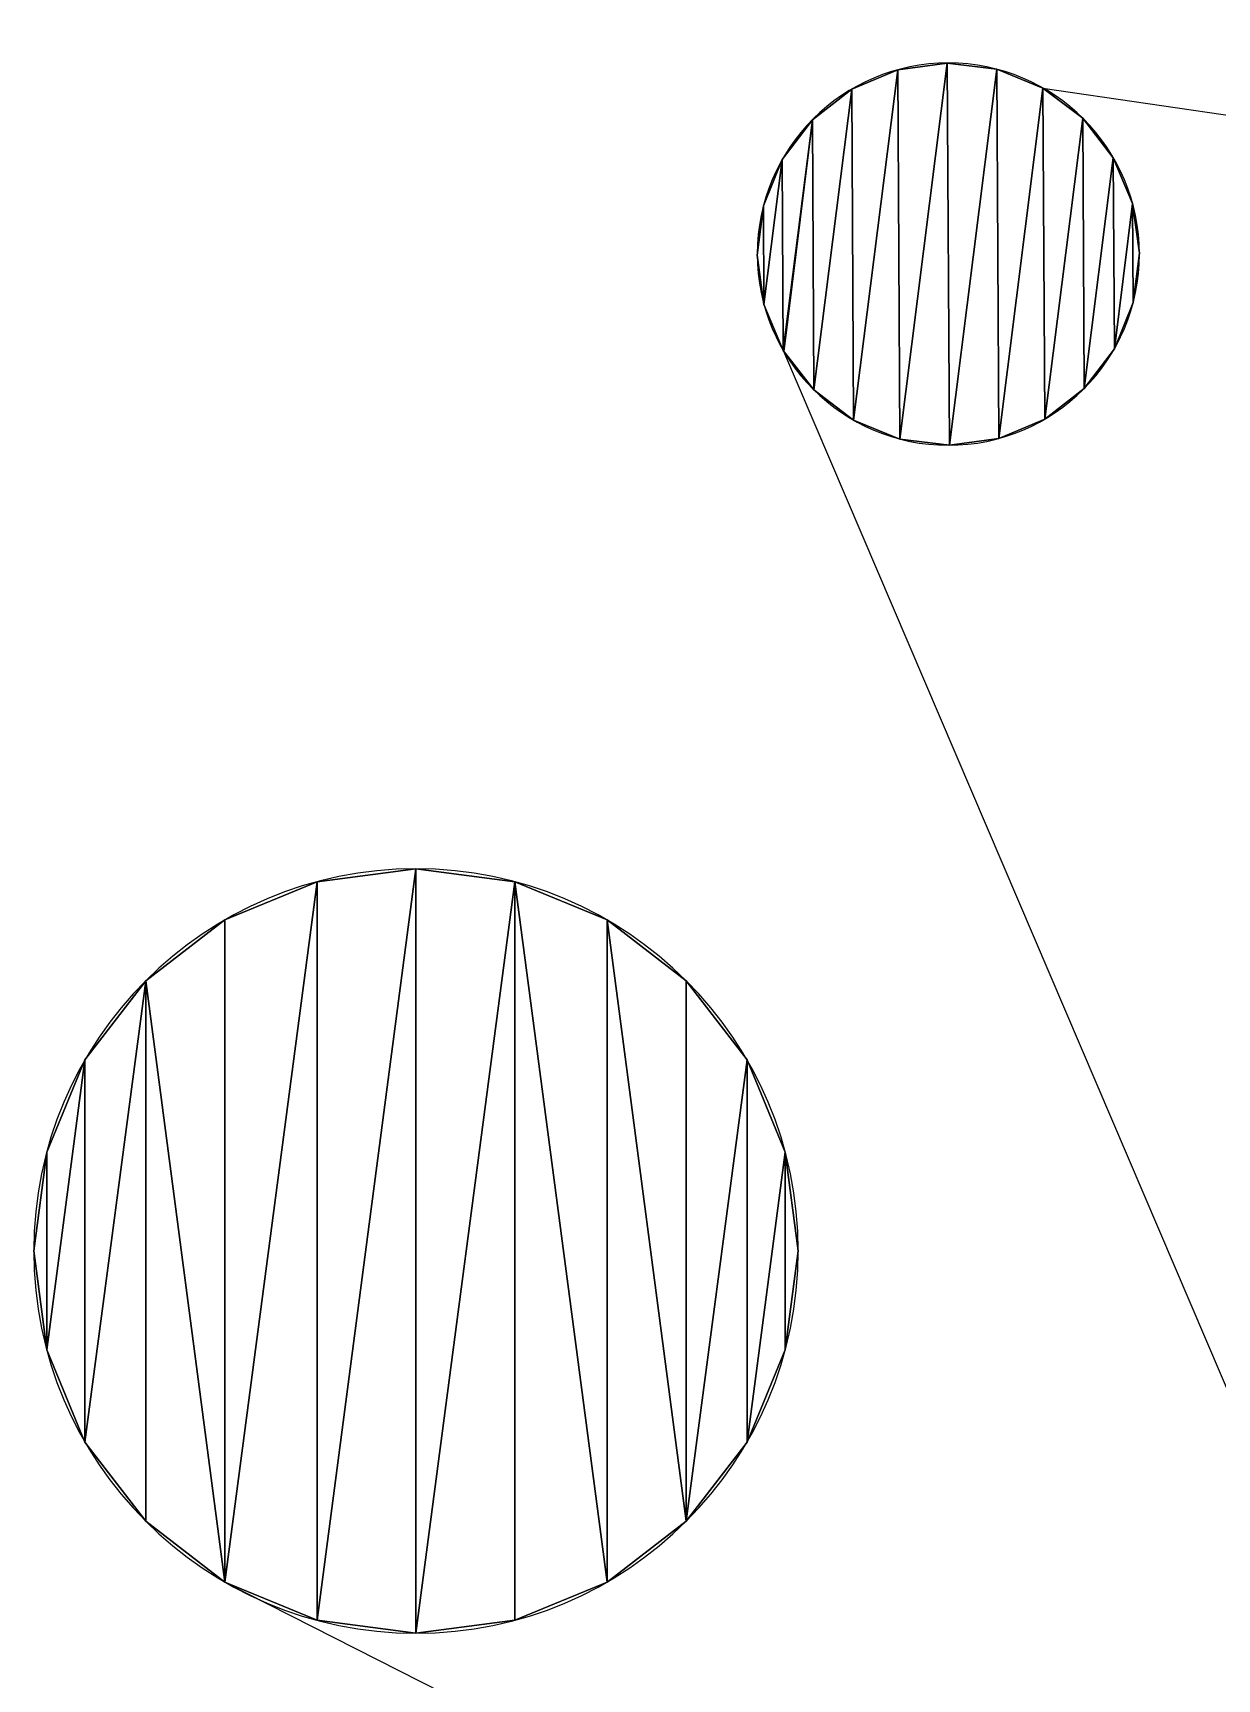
# Model space of a CAD drawing. Extents: x 0.1 to 24.1, y 0 to 24.
# Drawn here: x 11.318 to 14.416, y 16.138 to 20.445 of the extents above; entities that cross this region are included whole.
import ezdxf

# ---------------------------------------------------------------- set-up
doc = ezdxf.new("R2010")
doc.units = 0
doc.header["$MEASUREMENT"] = 0
doc.layers.get('0').update_dxf_attribs({"color": 13, "linetype": 'CONTINUOUS'})

# ---------------------------------------------------------------- blocks, each defined once
blk = doc.blocks.new('CLEANERBASE')
mesh = blk.add_polyface()
corners = [(24, 24), (0, 0), (0, 24), (24, 0)]
mesh.append_faces([[corners[k] for k in face] for face in [(0, 1, 2), (1, 0, 3)]], dxfattribs={"vtx0": -1})
mesh = blk.add_polyface()
corners = [(24, 0, 6), (0, 24, 6), (0, 0, 6), (24, 24, 6)]
mesh.append_faces([[corners[k] for k in face] for face in [(0, 1, 2), (1, 0, 3)]], dxfattribs={"vtx0": -1})

msp = doc.modelspace()

# ---------------------------------------------------------------- linework, layer by layer
for p, q in [((13.4609, 20.2979, 9), (13.5812, 20.3485, 9)), ((13.5812, 20.3485, 9), (13.7105, 20.3662, 9)), ((13.5812, 20.3485, 6), (13.5812, 20.3485, 9)), ((13.7105, 20.3662, 6), (13.7105, 20.3662, 9)), ((13.7105, 20.3662, 9), (13.84, 20.3499, 9)), ((13.84, 20.3499, 9), (13.9609, 20.3006, 9)), ((13.84, 20.3499, 6), (13.84, 20.3499, 9)), ((13.3578, 20.2179, 9), (13.4609, 20.2979, 9)), ((13.4609, 20.2979, 6), (13.4609, 20.2979, 9)), ((13.9609, 20.3006, 9), (18.4866, 19.6396, 9)), ((13.9609, 20.3006, 6), (13.9609, 20.3006, 9)), ((13.9609, 20.3006, 9), (14.0649, 20.2217, 9)), ((13.2789, 20.1139, 9), (13.3578, 20.2179, 9)), ((13.3578, 20.2179, 6), (13.3578, 20.2179, 9)), ((14.0649, 20.2217, 6), (14.0649, 20.2217, 9)), ((14.0649, 20.2217, 9), (14.1449, 20.1186, 9)), ((13.2296, 19.993, 9), (13.2789, 20.1139, 9)), ((13.2789, 20.1139, 6), (13.2789, 20.1139, 9)), ((14.1449, 20.1186, 6), (14.1449, 20.1186, 9)), ((14.1449, 20.1186, 9), (14.1955, 19.9983, 9)), ((13.2133, 19.8635, 9), (13.2296, 19.993, 9)), ((13.2296, 19.993, 6), (13.2296, 19.993, 9)), ((14.1955, 19.9983, 6), (14.1955, 19.9983, 9)), ((14.1955, 19.9983, 9), (14.2133, 19.869, 9)), ((13.231, 19.7342, 9), (13.2133, 19.8635, 9)), ((13.2133, 19.8635, 6), (13.2133, 19.8635, 9)), ((14.2133, 19.869, 9), (14.1969, 19.7395, 9)), ((14.2133, 19.869, 6), (14.2133, 19.869, 9)), ((13.231, 19.7342, 6), (13.231, 19.7342, 9)), ((13.2816, 19.6139, 9), (13.231, 19.7342, 9)), ((14.1969, 19.7395, 9), (14.1476, 19.6186, 9)), ((14.1969, 19.7395, 6), (14.1969, 19.7395, 9)), ((13.2816, 19.6139, 6), (13.2816, 19.6139, 9)), ((13.2833, 19.6117, 9), (13.2816, 19.6139, 9)), ((13.3616, 19.5108, 9), (13.2833, 19.6117, 9)), ((15.0336, 15.5118, 9), (13.2833, 19.6117, 9)), ((14.1476, 19.6186, 9), (14.0687, 19.5146, 9)), ((14.1476, 19.6186, 6), (14.1476, 19.6186, 9)), ((13.4656, 19.4319, 9), (13.3616, 19.5108, 9)), ((13.3616, 19.5108, 6), (13.3616, 19.5108, 9)), ((14.0687, 19.5146, 9), (13.9656, 19.4346, 9)), ((14.0687, 19.5146, 6), (14.0687, 19.5146, 9)), ((13.5865, 19.3826, 9), (13.4656, 19.4319, 9)), ((13.4656, 19.4319, 6), (13.4656, 19.4319, 9)), ((13.9656, 19.4346, 9), (13.8453, 19.384, 9)), ((13.9656, 19.4346, 6), (13.9656, 19.4346, 9)), ((13.716, 19.3663, 9), (13.5865, 19.3826, 9)), ((13.5865, 19.3826, 6), (13.5865, 19.3826, 9)), ((13.8453, 19.384, 9), (13.716, 19.3663, 9)), ((13.8453, 19.384, 6), (13.8453, 19.384, 9)), ((13.716, 19.3663, 6), (13.716, 19.3663, 9)), ((12.0617, 18.2243, 6), (12.0617, 18.2243, 9)), ((12.3205, 18.2583, 6), (12.3205, 18.2583, 9)), ((12.5793, 18.2243, 6), (12.5793, 18.2243, 9)), ((11.8205, 18.1244, 6), (11.8205, 18.1244, 9)), ((12.8205, 18.1244, 6), (12.8205, 18.1244, 9)), ((11.6134, 17.9654, 6), (11.6134, 17.9654, 9)), ((13.0276, 17.9654, 6), (13.0276, 17.9654, 9)), ((11.4545, 17.7583, 6), (11.4545, 17.7583, 9)), ((13.1866, 17.7583, 6), (13.1866, 17.7583, 9)), ((11.3546, 17.5172, 6), (11.3546, 17.5172, 9)), ((13.2865, 17.5172, 6), (13.2865, 17.5172, 9)), ((11.3205, 17.2583, 6), (11.3205, 17.2583, 9)), ((13.3205, 17.2583, 6), (13.3205, 17.2583, 9)), ((11.3546, 16.9995, 6), (11.3546, 16.9995, 9)), ((13.2865, 16.9995, 6), (13.2865, 16.9995, 9)), ((11.4545, 16.7583, 6), (11.4545, 16.7583, 9)), ((13.1866, 16.7583, 6), (13.1866, 16.7583, 9)), ((11.6134, 16.5512, 6), (11.6134, 16.5512, 9)), ((13.0276, 16.5512, 6), (13.0276, 16.5512, 9)), ((11.8205, 16.3923, 6), (11.8205, 16.3923, 9)), ((11.8205, 16.3923, 6), (14.0749, 15.2482, 6)), ((12.8205, 16.3923, 6), (12.8205, 16.3923, 9)), ((12.0617, 16.2924, 6), (12.0617, 16.2924, 9)), ((12.5793, 16.2924, 6), (12.5793, 16.2924, 9)), ((12.3205, 16.2583, 6), (12.3205, 16.2583, 9))]:
    msp.add_line(p, q)
at = {"extrusion": (0, 0, -1)}
for centre, radius in [((-13.7133, 19.8663, -6), 0.5), ((-12.3205, 17.2583, -9), 1), ((-12.3205, 17.2583, -6), 1)]:
    msp.add_circle(centre, radius, dxfattribs=at)

# ---------------------------------------------------------------- block references
msp.add_blockref('CLEANERBASE', (0.0508, 0.0107))

# ---------------------------------------------------------------- meshes
mesh = msp.add_polyface()
corners = [(13.2296, 19.993, 6), (13.231, 19.7342, 6), (13.2133, 19.8635, 6), (13.2789, 20.1139, 6), (13.2816, 19.6139, 6), (13.3578, 20.2179, 6), (13.3616, 19.5108, 6), (13.4609, 20.2979, 6), (13.4656, 19.4319, 6), (13.5812, 20.3485, 6), (13.5865, 19.3826, 6), (13.7105, 20.3662, 6), (13.716, 19.3663, 6), (13.84, 20.3499, 6), (13.8453, 19.384, 6), (13.9609, 20.3006, 6), (13.9656, 19.4346, 6), (14.0649, 20.2217, 6), (14.0687, 19.5146, 6), (14.1449, 20.1186, 6), (14.1476, 19.6186, 6), (14.1955, 19.9983, 6), (14.1969, 19.7395, 6), (14.2133, 19.869, 6)]
mesh.append_faces([[corners[k] for k in face] for face in [(0, 1, 2), (22, 21, 23)]], dxfattribs={"vtx0": -1})
mesh.append_faces([[corners[k] for k in face] for face in [(1, 3, 4), (4, 5, 6), (6, 7, 8), (8, 9, 10), (10, 11, 12), (12, 13, 14), (14, 15, 16), (16, 17, 18), (18, 19, 20), (20, 21, 22)]], dxfattribs={"vtx0": -1, "vtx1": -1})
mesh.append_faces([[corners[k] for k in face] for face in [(1, 0, 3), (4, 3, 5), (6, 5, 7), (8, 7, 9), (10, 9, 11), (12, 11, 13), (14, 13, 15), (16, 15, 17), (18, 17, 19), (20, 19, 21)]], dxfattribs={"vtx0": -1, "vtx2": -1})
mesh = msp.add_polyface()
corners = [(13.231, 19.7342, 9), (13.2296, 19.993, 9), (13.2133, 19.8635, 9), (13.2789, 20.1139, 9), (13.2816, 19.6139, 9), (13.3578, 20.2179, 9), (13.2833, 19.6117, 9), (13.3616, 19.5108, 9), (13.4609, 20.2979, 9), (13.4656, 19.4319, 9), (13.5812, 20.3485, 9), (13.5865, 19.3826, 9), (13.7105, 20.3662, 9), (13.716, 19.3663, 9), (13.84, 20.3499, 9), (13.8453, 19.384, 9), (13.9609, 20.3006, 9), (13.9656, 19.4346, 9), (14.0649, 20.2217, 9), (14.0687, 19.5146, 9), (14.1449, 20.1186, 9), (14.1476, 19.6186, 9), (14.1955, 19.9983, 9), (14.1969, 19.7395, 9), (14.2133, 19.869, 9)]
mesh.append_faces([[corners[k] for k in face] for face in [(0, 1, 2), (22, 23, 24)]], dxfattribs={"vtx0": -1})
mesh.append_faces([[corners[k] for k in face] for face in [(1, 0, 3), (3, 4, 5), (5, 7, 8), (8, 9, 10), (10, 11, 12), (12, 13, 14), (14, 15, 16), (16, 17, 18), (18, 19, 20), (20, 21, 22)]], dxfattribs={"vtx0": -1, "vtx1": -1})
mesh.append_faces([[corners[k] for k in face] for face in [(3, 0, 4), (5, 4, 6), (5, 6, 7), (8, 7, 9), (10, 9, 11), (12, 11, 13), (14, 13, 15), (16, 15, 17), (18, 17, 19), (20, 19, 21), (22, 21, 23)]], dxfattribs={"vtx0": -1, "vtx2": -1})
mesh = msp.add_polyface()
corners = [(13.4609, 20.2979, 9), (13.5812, 20.3485, 6), (13.4609, 20.2979, 6), (13.5812, 20.3485, 9)]
mesh.append_faces([[corners[k] for k in face] for face in [(0, 1, 2), (1, 0, 3)]], dxfattribs={"vtx0": -1})
mesh = msp.add_polyface()
corners = [(13.5812, 20.3485, 9), (13.7105, 20.3662, 6), (13.5812, 20.3485, 6), (13.7105, 20.3662, 9)]
mesh.append_faces([[corners[k] for k in face] for face in [(0, 1, 2), (1, 0, 3)]], dxfattribs={"vtx0": -1})
mesh = msp.add_polyface()
corners = [(13.7105, 20.3662, 9), (13.84, 20.3499, 6), (13.7105, 20.3662, 6), (13.84, 20.3499, 9)]
mesh.append_faces([[corners[k] for k in face] for face in [(0, 1, 2), (1, 0, 3)]], dxfattribs={"vtx0": -1})
mesh = msp.add_polyface()
corners = [(13.84, 20.3499, 9), (13.9609, 20.3006, 6), (13.84, 20.3499, 6), (13.9609, 20.3006, 9)]
mesh.append_faces([[corners[k] for k in face] for face in [(0, 1, 2), (1, 0, 3)]], dxfattribs={"vtx0": -1})
mesh = msp.add_polyface()
corners = [(13.3578, 20.2179, 9), (13.4609, 20.2979, 6), (13.3578, 20.2179, 6), (13.4609, 20.2979, 9)]
mesh.append_faces([[corners[k] for k in face] for face in [(0, 1, 2), (1, 0, 3)]], dxfattribs={"vtx0": -1})
mesh = msp.add_polyface()
corners = [(13.9609, 20.3006, 9), (14.0649, 20.2217, 6), (13.9609, 20.3006, 6), (14.0649, 20.2217, 9)]
mesh.append_faces([[corners[k] for k in face] for face in [(0, 1, 2), (1, 0, 3)]], dxfattribs={"vtx0": -1})
mesh = msp.add_polyface()
corners = [(13.3578, 20.2179, 9), (13.2789, 20.1139, 6), (13.2789, 20.1139, 9), (13.3578, 20.2179, 6)]
mesh.append_faces([[corners[k] for k in face] for face in [(0, 1, 2), (1, 0, 3)]], dxfattribs={"vtx0": -1})
mesh = msp.add_polyface()
corners = [(14.0649, 20.2217, 6), (14.1449, 20.1186, 9), (14.1449, 20.1186, 6), (14.0649, 20.2217, 9)]
mesh.append_faces([[corners[k] for k in face] for face in [(0, 1, 2), (1, 0, 3)]], dxfattribs={"vtx0": -1})
mesh = msp.add_polyface()
corners = [(13.2789, 20.1139, 9), (13.2296, 19.993, 6), (13.2296, 19.993, 9), (13.2789, 20.1139, 6)]
mesh.append_faces([[corners[k] for k in face] for face in [(0, 1, 2), (1, 0, 3)]], dxfattribs={"vtx0": -1})
mesh = msp.add_polyface()
corners = [(14.1449, 20.1186, 6), (14.1955, 19.9983, 9), (14.1955, 19.9983, 6), (14.1449, 20.1186, 9)]
mesh.append_faces([[corners[k] for k in face] for face in [(0, 1, 2), (1, 0, 3)]], dxfattribs={"vtx0": -1})
mesh = msp.add_polyface()
corners = [(13.2296, 19.993, 9), (13.2133, 19.8635, 6), (13.2133, 19.8635, 9), (13.2296, 19.993, 6)]
mesh.append_faces([[corners[k] for k in face] for face in [(0, 1, 2), (1, 0, 3)]], dxfattribs={"vtx0": -1})
mesh = msp.add_polyface()
corners = [(14.1955, 19.9983, 6), (14.2133, 19.869, 9), (14.2133, 19.869, 6), (14.1955, 19.9983, 9)]
mesh.append_faces([[corners[k] for k in face] for face in [(0, 1, 2), (1, 0, 3)]], dxfattribs={"vtx0": -1})
mesh = msp.add_polyface()
corners = [(13.2133, 19.8635, 9), (13.231, 19.7342, 6), (13.231, 19.7342, 9), (13.2133, 19.8635, 6)]
mesh.append_faces([[corners[k] for k in face] for face in [(0, 1, 2), (1, 0, 3)]], dxfattribs={"vtx0": -1})
mesh = msp.add_polyface()
corners = [(14.2133, 19.869, 6), (14.1969, 19.7395, 9), (14.1969, 19.7395, 6), (14.2133, 19.869, 9)]
mesh.append_faces([[corners[k] for k in face] for face in [(0, 1, 2), (1, 0, 3)]], dxfattribs={"vtx0": -1})
mesh = msp.add_polyface()
corners = [(13.231, 19.7342, 9), (13.2816, 19.6139, 6), (13.2816, 19.6139, 9), (13.231, 19.7342, 6)]
mesh.append_faces([[corners[k] for k in face] for face in [(0, 1, 2), (1, 0, 3)]], dxfattribs={"vtx0": -1})
mesh = msp.add_polyface()
corners = [(14.1969, 19.7395, 6), (14.1476, 19.6186, 9), (14.1476, 19.6186, 6), (14.1969, 19.7395, 9)]
mesh.append_faces([[corners[k] for k in face] for face in [(0, 1, 2), (1, 0, 3)]], dxfattribs={"vtx0": -1})
mesh = msp.add_polyface()
corners = [(13.2833, 19.6117, 9), (13.3616, 19.5108, 6), (13.3616, 19.5108, 9), (13.2816, 19.6139, 6), (13.2816, 19.6139, 9)]
mesh.append_faces([[corners[k] for k in face] for face in [(0, 1, 2), (3, 0, 4)]], dxfattribs={"vtx0": -1})
mesh.append_faces([[corners[k] for k in face] for face in [(1, 0, 3)]], dxfattribs={"vtx0": -1, "vtx1": -1})
mesh = msp.add_polyface()
corners = [(14.1476, 19.6186, 6), (14.0687, 19.5146, 9), (14.0687, 19.5146, 6), (14.1476, 19.6186, 9)]
mesh.append_faces([[corners[k] for k in face] for face in [(0, 1, 2), (1, 0, 3)]], dxfattribs={"vtx0": -1})
mesh = msp.add_polyface()
corners = [(13.4656, 19.4319, 9), (13.3616, 19.5108, 6), (13.4656, 19.4319, 6), (13.3616, 19.5108, 9)]
mesh.append_faces([[corners[k] for k in face] for face in [(0, 1, 2), (1, 0, 3)]], dxfattribs={"vtx0": -1})
mesh = msp.add_polyface()
corners = [(14.0687, 19.5146, 9), (13.9656, 19.4346, 6), (14.0687, 19.5146, 6), (13.9656, 19.4346, 9)]
mesh.append_faces([[corners[k] for k in face] for face in [(0, 1, 2), (1, 0, 3)]], dxfattribs={"vtx0": -1})
mesh = msp.add_polyface()
corners = [(13.5865, 19.3826, 9), (13.4656, 19.4319, 6), (13.5865, 19.3826, 6), (13.4656, 19.4319, 9)]
mesh.append_faces([[corners[k] for k in face] for face in [(0, 1, 2), (1, 0, 3)]], dxfattribs={"vtx0": -1})
mesh = msp.add_polyface()
corners = [(13.9656, 19.4346, 9), (13.8453, 19.384, 6), (13.9656, 19.4346, 6), (13.8453, 19.384, 9)]
mesh.append_faces([[corners[k] for k in face] for face in [(0, 1, 2), (1, 0, 3)]], dxfattribs={"vtx0": -1})
mesh = msp.add_polyface()
corners = [(13.716, 19.3663, 9), (13.5865, 19.3826, 6), (13.716, 19.3663, 6), (13.5865, 19.3826, 9)]
mesh.append_faces([[corners[k] for k in face] for face in [(0, 1, 2), (1, 0, 3)]], dxfattribs={"vtx0": -1})
mesh = msp.add_polyface()
corners = [(13.8453, 19.384, 9), (13.716, 19.3663, 6), (13.8453, 19.384, 6), (13.716, 19.3663, 9)]
mesh.append_faces([[corners[k] for k in face] for face in [(0, 1, 2), (1, 0, 3)]], dxfattribs={"vtx0": -1})
mesh = msp.add_polyface()
corners = [(11.3546, 17.5172, 6), (11.3546, 16.9995, 6), (11.3205, 17.2583, 6), (11.4545, 17.7583, 6), (11.4545, 16.7583, 6), (11.6134, 17.9654, 6), (11.6134, 16.5512, 6), (11.8205, 16.3923, 6), (11.8205, 18.1244, 6), (12.0617, 18.2243, 6), (12.0617, 16.2924, 6), (12.3205, 18.2583, 6), (12.3205, 16.2583, 6), (12.5793, 18.2243, 6), (12.5793, 16.2924, 6), (12.8205, 16.3923, 6), (12.8205, 18.1244, 6), (13.0276, 16.5512, 6), (13.0276, 17.9654, 6), (13.1866, 17.7583, 6), (13.1866, 16.7583, 6), (13.2865, 17.5172, 6), (13.2865, 16.9995, 6), (13.3205, 17.2583, 6)]
mesh.append_faces([[corners[k] for k in face] for face in [(0, 1, 2), (22, 21, 23)]], dxfattribs={"vtx0": -1})
mesh.append_faces([[corners[k] for k in face] for face in [(1, 3, 4), (4, 5, 6), (6, 5, 7), (7, 9, 10), (10, 11, 12), (12, 13, 14), (14, 13, 15), (15, 16, 17), (17, 19, 20), (20, 21, 22)]], dxfattribs={"vtx0": -1, "vtx1": -1})
mesh.append_faces([[corners[k] for k in face] for face in [(1, 0, 3), (4, 3, 5), (7, 5, 8), (7, 8, 9), (10, 9, 11), (12, 11, 13), (15, 13, 16), (17, 16, 18), (17, 18, 19), (20, 19, 21)]], dxfattribs={"vtx0": -1, "vtx2": -1})
mesh = msp.add_polyface()
corners = [(11.3546, 16.9995, 9), (11.3546, 17.5172, 9), (11.3205, 17.2583, 9), (11.4545, 17.7583, 9), (11.4545, 16.7583, 9), (11.6134, 17.9654, 9), (11.6134, 16.5512, 9), (11.8205, 16.3923, 9), (11.8205, 18.1244, 9), (12.0617, 18.2243, 9), (12.0617, 16.2924, 9), (12.3205, 18.2583, 9), (12.3205, 16.2583, 9), (12.5793, 18.2243, 9), (12.5793, 16.2924, 9), (12.8205, 16.3923, 9), (12.8205, 18.1244, 9), (13.0276, 16.5512, 9), (13.0276, 17.9654, 9), (13.1866, 17.7583, 9), (13.1866, 16.7583, 9), (13.2865, 17.5172, 9), (13.2865, 16.9995, 9), (13.3205, 17.2583, 9)]
mesh.append_faces([[corners[k] for k in face] for face in [(0, 1, 2), (21, 22, 23)]], dxfattribs={"vtx0": -1})
mesh.append_faces([[corners[k] for k in face] for face in [(1, 0, 3), (3, 4, 5), (5, 7, 8), (8, 7, 9), (9, 10, 11), (11, 12, 13), (13, 15, 16), (16, 17, 18), (18, 17, 19), (19, 20, 21)]], dxfattribs={"vtx0": -1, "vtx1": -1})
mesh.append_faces([[corners[k] for k in face] for face in [(3, 0, 4), (5, 4, 6), (5, 6, 7), (9, 7, 10), (11, 10, 12), (13, 12, 14), (13, 14, 15), (16, 15, 17), (19, 17, 20), (21, 20, 22)]], dxfattribs={"vtx0": -1, "vtx2": -1})
mesh = msp.add_polyface()
corners = [(11.8205, 18.1244, 9), (12.0617, 18.2243, 6), (11.8205, 18.1244, 6), (12.0617, 18.2243, 9)]
mesh.append_faces([[corners[k] for k in face] for face in [(0, 1, 2), (1, 0, 3)]], dxfattribs={"vtx0": -1})
mesh = msp.add_polyface()
corners = [(12.0617, 18.2243, 9), (12.3205, 18.2583, 6), (12.0617, 18.2243, 6), (12.3205, 18.2583, 9)]
mesh.append_faces([[corners[k] for k in face] for face in [(0, 1, 2), (1, 0, 3)]], dxfattribs={"vtx0": -1})
mesh = msp.add_polyface()
corners = [(12.3205, 18.2583, 9), (12.5793, 18.2243, 6), (12.3205, 18.2583, 6), (12.5793, 18.2243, 9)]
mesh.append_faces([[corners[k] for k in face] for face in [(0, 1, 2), (1, 0, 3)]], dxfattribs={"vtx0": -1})
mesh = msp.add_polyface()
corners = [(12.5793, 18.2243, 9), (12.8205, 18.1244, 6), (12.5793, 18.2243, 6), (12.8205, 18.1244, 9)]
mesh.append_faces([[corners[k] for k in face] for face in [(0, 1, 2), (1, 0, 3)]], dxfattribs={"vtx0": -1})
mesh = msp.add_polyface()
corners = [(11.6134, 17.9654, 9), (11.8205, 18.1244, 6), (11.6134, 17.9654, 6), (11.8205, 18.1244, 9)]
mesh.append_faces([[corners[k] for k in face] for face in [(0, 1, 2), (1, 0, 3)]], dxfattribs={"vtx0": -1})
mesh = msp.add_polyface()
corners = [(12.8205, 18.1244, 9), (13.0276, 17.9654, 6), (12.8205, 18.1244, 6), (13.0276, 17.9654, 9)]
mesh.append_faces([[corners[k] for k in face] for face in [(0, 1, 2), (1, 0, 3)]], dxfattribs={"vtx0": -1})
mesh = msp.add_polyface()
corners = [(11.6134, 17.9654, 9), (11.4545, 17.7583, 6), (11.4545, 17.7583, 9), (11.6134, 17.9654, 6)]
mesh.append_faces([[corners[k] for k in face] for face in [(0, 1, 2), (1, 0, 3)]], dxfattribs={"vtx0": -1})
mesh = msp.add_polyface()
corners = [(13.0276, 17.9654, 6), (13.1866, 17.7583, 9), (13.1866, 17.7583, 6), (13.0276, 17.9654, 9)]
mesh.append_faces([[corners[k] for k in face] for face in [(0, 1, 2), (1, 0, 3)]], dxfattribs={"vtx0": -1})
mesh = msp.add_polyface()
corners = [(11.4545, 17.7583, 9), (11.3546, 17.5172, 6), (11.3546, 17.5172, 9), (11.4545, 17.7583, 6)]
mesh.append_faces([[corners[k] for k in face] for face in [(0, 1, 2), (1, 0, 3)]], dxfattribs={"vtx0": -1})
mesh = msp.add_polyface()
corners = [(13.1866, 17.7583, 6), (13.2865, 17.5172, 9), (13.2865, 17.5172, 6), (13.1866, 17.7583, 9)]
mesh.append_faces([[corners[k] for k in face] for face in [(0, 1, 2), (1, 0, 3)]], dxfattribs={"vtx0": -1})
mesh = msp.add_polyface()
corners = [(11.3546, 17.5172, 9), (11.3205, 17.2583, 6), (11.3205, 17.2583, 9), (11.3546, 17.5172, 6)]
mesh.append_faces([[corners[k] for k in face] for face in [(0, 1, 2), (1, 0, 3)]], dxfattribs={"vtx0": -1})
mesh = msp.add_polyface()
corners = [(13.2865, 17.5172, 6), (13.3205, 17.2583, 9), (13.3205, 17.2583, 6), (13.2865, 17.5172, 9)]
mesh.append_faces([[corners[k] for k in face] for face in [(0, 1, 2), (1, 0, 3)]], dxfattribs={"vtx0": -1})
mesh = msp.add_polyface()
corners = [(11.3205, 17.2583, 9), (11.3546, 16.9995, 6), (11.3546, 16.9995, 9), (11.3205, 17.2583, 6)]
mesh.append_faces([[corners[k] for k in face] for face in [(0, 1, 2), (1, 0, 3)]], dxfattribs={"vtx0": -1})
mesh = msp.add_polyface()
corners = [(13.3205, 17.2583, 6), (13.2865, 16.9995, 9), (13.2865, 16.9995, 6), (13.3205, 17.2583, 9)]
mesh.append_faces([[corners[k] for k in face] for face in [(0, 1, 2), (1, 0, 3)]], dxfattribs={"vtx0": -1})
mesh = msp.add_polyface()
corners = [(11.3546, 16.9995, 9), (11.4545, 16.7583, 6), (11.4545, 16.7583, 9), (11.3546, 16.9995, 6)]
mesh.append_faces([[corners[k] for k in face] for face in [(0, 1, 2), (1, 0, 3)]], dxfattribs={"vtx0": -1})
mesh = msp.add_polyface()
corners = [(13.2865, 16.9995, 6), (13.1866, 16.7583, 9), (13.1866, 16.7583, 6), (13.2865, 16.9995, 9)]
mesh.append_faces([[corners[k] for k in face] for face in [(0, 1, 2), (1, 0, 3)]], dxfattribs={"vtx0": -1})
mesh = msp.add_polyface()
corners = [(11.4545, 16.7583, 9), (11.6134, 16.5512, 6), (11.6134, 16.5512, 9), (11.4545, 16.7583, 6)]
mesh.append_faces([[corners[k] for k in face] for face in [(0, 1, 2), (1, 0, 3)]], dxfattribs={"vtx0": -1})
mesh = msp.add_polyface()
corners = [(13.1866, 16.7583, 6), (13.0276, 16.5512, 9), (13.0276, 16.5512, 6), (13.1866, 16.7583, 9)]
mesh.append_faces([[corners[k] for k in face] for face in [(0, 1, 2), (1, 0, 3)]], dxfattribs={"vtx0": -1})
mesh = msp.add_polyface()
corners = [(11.8205, 16.3923, 9), (11.6134, 16.5512, 6), (11.8205, 16.3923, 6), (11.6134, 16.5512, 9)]
mesh.append_faces([[corners[k] for k in face] for face in [(0, 1, 2), (1, 0, 3)]], dxfattribs={"vtx0": -1})
mesh = msp.add_polyface()
corners = [(13.0276, 16.5512, 9), (12.8205, 16.3923, 6), (13.0276, 16.5512, 6), (12.8205, 16.3923, 9)]
mesh.append_faces([[corners[k] for k in face] for face in [(0, 1, 2), (1, 0, 3)]], dxfattribs={"vtx0": -1})
mesh = msp.add_polyface()
corners = [(12.0617, 16.2924, 9), (11.8205, 16.3923, 6), (12.0617, 16.2924, 6), (11.8205, 16.3923, 9)]
mesh.append_faces([[corners[k] for k in face] for face in [(0, 1, 2), (1, 0, 3)]], dxfattribs={"vtx0": -1})
mesh = msp.add_polyface()
corners = [(12.8205, 16.3923, 9), (12.5793, 16.2924, 6), (12.8205, 16.3923, 6), (12.5793, 16.2924, 9)]
mesh.append_faces([[corners[k] for k in face] for face in [(0, 1, 2), (1, 0, 3)]], dxfattribs={"vtx0": -1})
mesh = msp.add_polyface()
corners = [(12.3205, 16.2583, 9), (12.0617, 16.2924, 6), (12.3205, 16.2583, 6), (12.0617, 16.2924, 9)]
mesh.append_faces([[corners[k] for k in face] for face in [(0, 1, 2), (1, 0, 3)]], dxfattribs={"vtx0": -1})
mesh = msp.add_polyface()
corners = [(12.5793, 16.2924, 9), (12.3205, 16.2583, 6), (12.5793, 16.2924, 6), (12.3205, 16.2583, 9)]
mesh.append_faces([[corners[k] for k in face] for face in [(0, 1, 2), (1, 0, 3)]], dxfattribs={"vtx0": -1})

doc.saveas('drawing.dxf')
